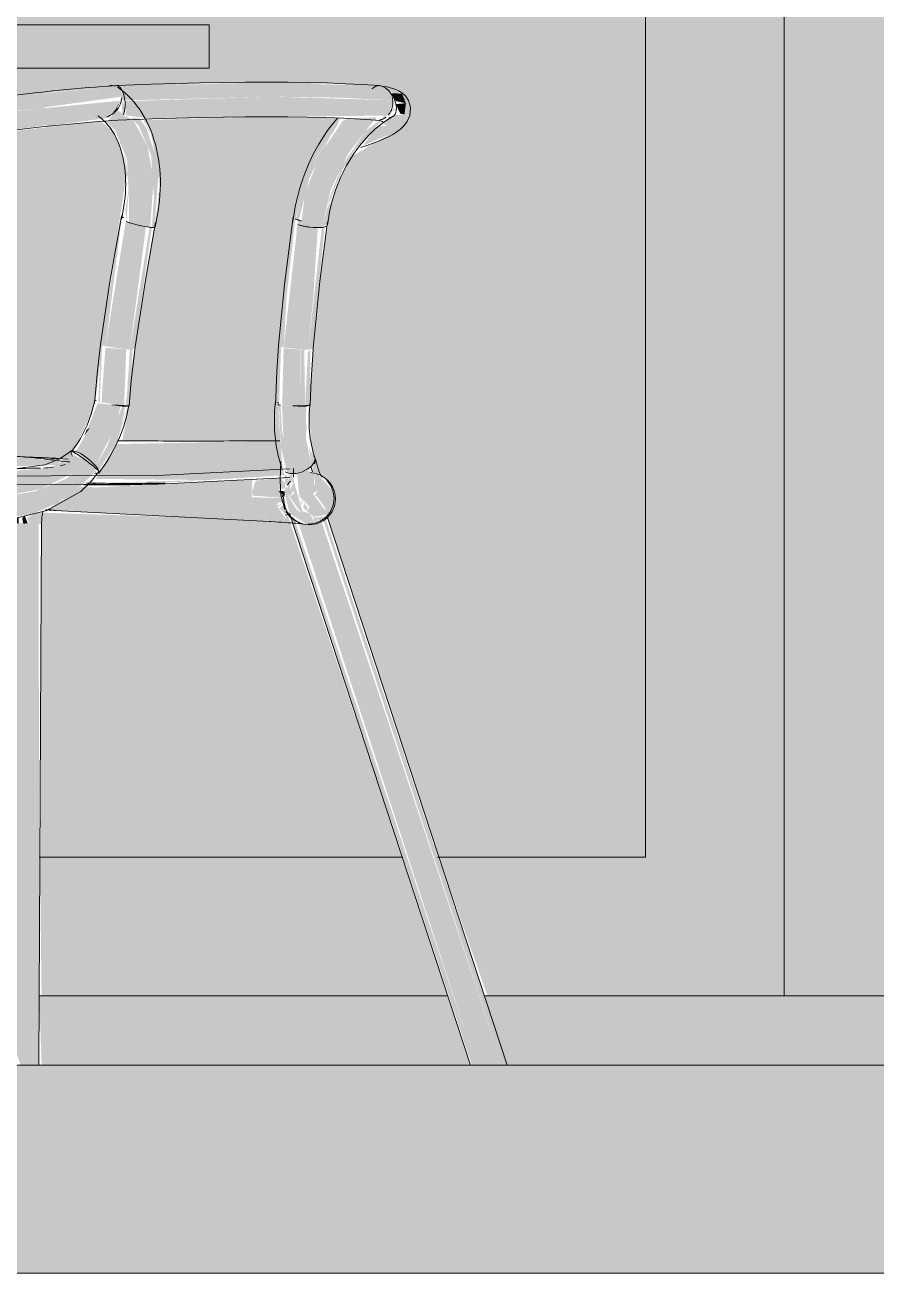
# Model space of a CAD drawing. Header units: inches. Extents: x -55396 to -733, y -290 to 853.
# Drawn here: x -13967.76 to -13943.22, y -6 to 30 of the extents above; entities that cross this region are included whole.
import ezdxf

# ---------------------------------------------------------------- set-up
doc = ezdxf.new("R2010")
doc.units = ezdxf.units.IN
doc.header["$MEASUREMENT"] = 0
for name, color, linetype, lineweight in [('A-DOOR', 31, 'Continuous', 9), ('A-GLAZ-CWMG', 51, 'Continuous', 9), ('C-BLDG-PADS', 91, 'Continuous', 9), ('I-FURN', 30, 'Continuous', 9)]:
    doc.layers.add(name, color=color, linetype=linetype, lineweight=lineweight)

# ---------------------------------------------------------------- blocks, each defined once
blk = doc.blocks.new('Falcon 7700 Series Pedestal Base - 36_ Square Top x 30_ - Wheelchair Height-V346-Section 6')
at = {"layer": 'I-FURN'}
blk.add_hatch(color=256, dxfattribs=at).paths.add_polyline_path([(-26069.841, 28.75), (-26069.841, 30), (-26084.15, 30), (-26084.15, 28.75), (-26070.15, 28.75)], flags=0)
for p, q in [((-26084.15, 30), (-26069.841, 30)), ((-26069.841, 28.75), (-26069.841, 30)), ((-26069.841, 28.75), (-26084.15, 28.75))]:
    blk.add_line(p, q, dxfattribs=at)
blk = doc.blocks.new('HermanMiller_Collection_Air-Chair_SideChair_Arms - Arms-V347-Section 6')
at = {"layer": 'I-FURN'}
h = blk.add_hatch(color=256, dxfattribs=at)
h.paths.add_polyline_path([(-26074.598, 27.624), (-26072.369, 27.931), (-26072.327, 27.821), (-26072.273, 27.825), (-26072.402, 28.184), (-26072.518, 28.224), (-26074.644, 28.025), (-26074.612, 27.75)], flags=0)
h.paths.add_polyline_path([(-26072.388, 27.817), (-26072.371, 27.858), (-26072.382, 27.838)], flags=0)
for points in [[(-26064.547, 27.825), (-26064.678, 28.117), (-26064.846, 28.228), (-26067.8, 28.334), (-26072.503, 28.249), (-26072.357, 28.117), (-26072.273, 27.825), (-26067.934, 27.931), (-26066.107, 27.904)], [(-26072.651, 27.447), (-26072.53, 27.537), (-26072.369, 27.884), (-26072.536, 27.571), (-26072.63, 27.466)], [(-26064.169, 27.741), (-26064.279, 28.018), (-26064.615, 28.032), (-26064.451, 27.804)], [(-26079.63, 26.362), (-26076.313, 26.863), (-26074.544, 27.107), (-26074.598, 27.624), (-26078.562, 27.1), (-26078.66, 26.994), (-26078.634, 27.088), (-26078.923, 26.969), (-26078.994, 26.83), (-26079.685, 26.379), (-26079.631, 26.362)], [(-26070.167, 17.999), (-26067.786, 18.008), (-26067.838, 18.794), (-26067.768, 20.766), (-26067.357, 24.408), (-26067.346, 24.434), (-26067.188, 25.162), (-26066.827, 26.073), (-26066.16, 27.079), (-26066.066, 27.314), (-26068.228, 27.359), (-26071.707, 27.257), (-26071.518, 26.882), (-26071.417, 26.323), (-26071.328, 25.819), (-26071.268, 25.296), (-26071.316, 24.869), (-26072.26, 19.018), (-26072.162, 19.01), (-26072.351, 18.003), (-26071.577, 18)], [(-26067.26, 24.369), (-26066.955, 25.586), (-26066.341, 26.786), (-26066.848, 26.032), (-26067.189, 25.159), (-26067.339, 24.398), (-26067.274, 24.373)], [(-26072.831, 20.731), (-26072.359, 24.467), (-26072.391, 24.38), (-26072.957, 20.767), (-26072.909, 20.75)], [(-26072.13, 20.637), (-26071.665, 24.181), (-26072.249, 24.327), (-26072.831, 20.731), (-26072.226, 20.643)], [(-26072.051, 20.635), (-26071.988, 20.716), (-26071.495, 24.158), (-26071.56, 24.162), (-26072.13, 20.637)], [(-26067.093, 20.635), (-26066.99, 20.637), (-26066.842, 22.129), (-26066.711, 24.156), (-26067.187, 24.243), (-26067.178, 24.346), (-26067.28, 24.375), (-26067.695, 20.696), (-26067.102, 20.635)], [(-26066.99, 20.637), (-26066.86, 20.656), (-26066.515, 24.175), (-26066.595, 24.155), (-26066.99, 20.638)], [(-26067.695, 20.696), (-26067.581, 22.717), (-26067.772, 20.716)], [(-26072.998, 19.095), (-26072.929, 20.757), (-26072.96, 20.737), (-26073.04, 19.145), (-26073.007, 19.118)], [(-26072.166, 19.015), (-26072.051, 20.635), (-26072.13, 20.635), (-26072.233, 19.017), (-26072.216, 19.016)], [(-26067.075, 19.02), (-26066.946, 19.033), (-26066.922, 20.643), (-26066.996, 20.554), (-26067.075, 19.025)], [(-26067.559, 17.073), (-26067.752, 18.385), (-26067.782, 19.034), (-26067.834, 19.034), (-26067.772, 17.823), (-26067.595, 17.087)], [(-26067.449, 17.058), (-26067.08, 17.144), (-26066.886, 17.287), (-26067.056, 18.094), (-26067.045, 19.009), (-26067.744, 19.026), (-26067.683, 17.662), (-26067.559, 17.073)], [(-26073.445, 18.162), (-26073.28, 18.376), (-26073.372, 18.324), (-26073.441, 18.172)], [(-26066.886, 17.287), (-26066.796, 17.456), (-26066.966, 17.822)], [(-26076.085, 15.697), (-26074.929, 15.898), (-26074.226, 16.21), (-26074.11, 16.306), (-26073.764, 16.482), (-26073.171, 17.072), (-26073.123, 17.219), (-26073.374, 17.42), (-26073.969, 16.904), (-26074.878, 16.545), (-26076.102, 16.344), (-26076.079, 15.816)], [(-26067.697, 16.351), (-26067.822, 16.62), (-26067.642, 16.62), (-26067.656, 16.797), (-26067.804, 16.935), (-26068.503, 16.858), (-26068.607, 16.541), (-26068.598, 16.424), (-26067.829, 16.367)], [(-26068.083, 15.675), (-26068.388, 15.806), (-26068.57, 16.098), (-26068.622, 16.426), (-26073.531, 16.682), (-26074.026, 16.336), (-26074.398, 16.112), (-26074.426, 16.049), (-26074.268, 15.997), (-26068.1, 15.676)], [(-26073.128, 16.733), (-26073.109, 16.792), (-26073.327, 16.734)], [(-26067.655, 16.434), (-26067.699, 16.56), (-26067.85, 16.544), (-26067.697, 16.434), (-26067.659, 16.434)], [(-26075.28, 0), (-26074.919, 0), (-26074.842, 15.624), (-26075.548, 15.622), (-26075.558, 0.791), (-26075.28, 0)], [(-26074.919, 0), (-26074.752, 0), (-26074.756, 15.629), (-26074.842, 15.624), (-26074.903, 3.187)], [(-26062.215, 0), (-26062.138, 0), (-26067.413, 15.818), (-26067.489, 15.801), (-26062.269, 0)], [(-26061.702, 0), (-26061.394, 0), (-26066.619, 15.721), (-26067.126, 15.609), (-26067.267, 15.7), (-26067.252, 15.585), (-26062.138, 0), (-26061.82, 0)]]:
    blk.add_hatch(color=256, dxfattribs=at).paths.add_polyline_path(points, flags=0)
h = blk.add_hatch(color=256, dxfattribs=at)
h.paths.add_polyline_path([(-26079.382, 26.966), (-26079.23, 27.078), (-26079.378, 26.98)], flags=0)
h.paths.add_polyline_path([(-26078.919, 27.041), (-26076.458, 27.401), (-26074.598, 27.624), (-26074.649, 28.061), (-26078.502, 27.543), (-26078.521, 27.418), (-26078.79, 27.39), (-26078.939, 27.338), (-26079.147, 27.178), (-26078.916, 27.078)], flags=0)
h = blk.add_hatch(color=256, dxfattribs=at)
h.paths.add_polyline_path([(-26074.541, 27.076), (-26072.732, 27.323), (-26072.677, 27.4), (-26072.497, 27.627), (-26072.428, 27.814), (-26074.595, 27.6), (-26074.544, 27.107)], flags=0)
h.paths.add_polyline_path([(-26072.335, 27.374), (-26072.329, 27.41), (-26072.34, 27.38)], flags=0)
h.paths.add_polyline_path([(-26072.319, 27.406), (-26072.272, 27.603), (-26072.345, 27.82), (-26072.353, 27.758), (-26072.363, 27.466), (-26072.326, 27.41)], flags=0)
h = blk.add_hatch(color=256, dxfattribs=at)
h.paths.add_polyline_path([(-26064.929, 27.258), (-26064.671, 27.411), (-26064.546, 27.74), (-26064.547, 27.825), (-26067.934, 27.931), (-26072.272, 27.803), (-26072.241, 27.392), (-26071.497, 27.29), (-26067.99, 27.356), (-26064.786, 27.384), (-26064.886, 27.287), (-26064.932, 27.259)], flags=0)
h.paths.add_polyline_path([(-26072.238, 27.264), (-26072.26, 27.348), (-26072.241, 27.266)], flags=0)
h = blk.add_hatch(color=256, dxfattribs=at)
h.paths.add_polyline_path([(-26064.212, 27.418), (-26064.169, 27.741), (-26064.462, 27.719), (-26064.335, 27.444)], flags=0)
h.paths.add_polyline_path([(-26064.58, 27.495), (-26064.527, 27.821), (-26064.547, 27.825), (-26064.592, 27.497)], flags=0)
h = blk.add_hatch(color=256, dxfattribs=at)
h.paths.add_polyline_path([(-26071.546, 24.162), (-26071.442, 25.556), (-26071.625, 26.502), (-26072.025, 27.246), (-26072.289, 27.401), (-26072.218, 27.311), (-26072.497, 27.56), (-26072.728, 27.277), (-26072.545, 26.953), (-26072.415, 26.613), (-26072.21, 26.124), (-26072.155, 24.939), (-26072.152, 24.3), (-26071.593, 24.169)], flags=0)
h.paths.add_polyline_path([(-26072.513, 26.845), (-26072.686, 27.106), (-26072.566, 26.901)], flags=0)
h.paths.add_polyline_path([(-26072.241, 27.266), (-26072.241, 27.266), (-26072.298, 27.299)], flags=0)
h = blk.add_hatch(color=256, dxfattribs=at)
h.paths.add_polyline_path([(-26066.691, 24.155), (-26066.586, 24.162), (-26066.34, 25.242), (-26065.83, 26.298), (-26065.219, 27.084), (-26065.011, 27.338), (-26065.83, 27.302), (-26065.992, 27.235), (-26066.641, 26.257), (-26067.08, 25.159), (-26067.178, 24.346), (-26067.178, 24.267), (-26067.188, 24.212), (-26066.736, 24.156)], flags=0)
h.paths.add_polyline_path([(-26064.531, 27.609), (-26064.462, 27.718), (-26064.528, 27.63)], flags=0)
h = blk.add_hatch(color=256, dxfattribs=at)
h.paths.add_polyline_path([(-26066.586, 24.162), (-26066.436, 24.272), (-26066.34, 24.9), (-26066.437, 24.726), (-26066.507, 24.461)], flags=0)
h.paths.add_polyline_path([(-26066.418, 24.798), (-26066, 25.821), (-26065.64, 26.414), (-26064.748, 27.373), (-26065.322, 26.951), (-26066, 25.968), (-26066.384, 24.993), (-26066.403, 24.881)], flags=0)
h.paths.add_polyline_path([(-26064.62, 27.452), (-26064.448, 27.6), (-26064.532, 27.6), (-26064.609, 27.462)], flags=0)
h = blk.add_hatch(color=256, dxfattribs=at)
h.paths.add_polyline_path([(-26071.316, 24.869), (-26071.259, 25.183), (-26071.311, 25.159)], flags=0)
h.paths.add_polyline_path([(-26071.469, 24.155), (-26071.419, 24.162), (-26071.335, 25.296), (-26071.291, 25.94), (-26071.652, 27.023), (-26071.847, 27.304), (-26072.099, 27.325), (-26071.87, 27.084), (-26071.518, 26.248), (-26071.434, 25.031), (-26071.495, 24.158)], flags=0)
h.paths.add_polyline_path([(-26071.442, 26.654), (-26071.724, 27.282), (-26071.719, 27.211), (-26071.459, 26.689)], flags=0)
h = blk.add_hatch(color=256, dxfattribs=at)
h.paths.add_polyline_path([(-26065.07, 27), (-26065.407, 26.509), (-26064.622, 26.863), (-26064.628, 27.084), (-26064.917, 27.084), (-26065.066, 27.003)], flags=0)
h.paths.add_polyline_path([(-26065.625, 26.433), (-26065.5, 26.547), (-26065.591, 26.475)], flags=0)
h = blk.add_hatch(color=256, dxfattribs=at)
h.paths.add_polyline_path([(-26072.191, 25.726), (-26072.253, 25.726), (-26072.21, 25.52)], flags=0)
h.paths.add_polyline_path([(-26072.234, 24.327), (-26072.144, 25.445), (-26072.182, 25.159), (-26072.259, 24.66), (-26072.234, 24.327)], flags=0)
h.paths.add_polyline_path([(-26072.191, 25.726), (-26072.283, 26.288), (-26072.286, 26.107), (-26072.21, 25.802)], flags=0)
h.paths.add_polyline_path([(-26072.309, 26.183), (-26072.513, 26.738), (-26072.394, 26.398), (-26072.328, 26.233)], flags=0)
h = blk.add_hatch(color=256, dxfattribs=at)
h.paths.add_polyline_path([(-26072.839, 19.09), (-26072.838, 19.091), (-26072.838, 19.395)], flags=0)
h.paths.add_polyline_path([(-26072.295, 19.02), (-26072.233, 20.644), (-26072.836, 20.69), (-26072.949, 19.118), (-26072.353, 19.023)], flags=0)
h = blk.add_hatch(color=256, dxfattribs=at)
h.paths.add_polyline_path([(-26067.214, 19.016), (-26067.075, 19.02), (-26067.102, 20.635), (-26067.214, 20.635)], flags=0)
h.paths.add_polyline_path([(-26067.299, 19.015), (-26067.214, 19.016), (-26067.226, 20.639), (-26067.696, 20.677), (-26067.736, 19.031), (-26067.343, 19.016)], flags=0)
h = blk.add_hatch(color=256, dxfattribs=at)
h.paths.add_polyline_path([(-26073.28, 18.376), (-26073.297, 18.214), (-26073.294, 18.324)], flags=0)
h.paths.add_polyline_path([(-26073.123, 17.287), (-26072.539, 18.406), (-26072.399, 19.014), (-26073.057, 19.091), (-26073.452, 18.09), (-26073.69, 17.697), (-26073.297, 17.456), (-26073.203, 17.371)], flags=0)
h = blk.add_hatch(color=256, dxfattribs=at)
h.paths.add_polyline_path([(-26072.487, 18.002), (-26072.351, 18.516), (-26072.26, 19.002), (-26072.351, 19.009), (-26072.792, 17.835), (-26073.123, 17.287), (-26073.029, 17.144), (-26072.573, 17.869)], flags=0)
h.paths.add_polyline_path([(-26072.487, 18.002), (-26072.162, 19.01), (-26072.195, 19.002), (-26072.462, 18.086)], flags=0)
h = blk.add_hatch(color=256, dxfattribs=at)
h.paths.add_polyline_path([(-26072.487, 18.002), (-26072.841, 17.371), (-26072.545, 17.909)], flags=0)
h.paths.add_polyline_path([(-26069.847, 16.876), (-26067.678, 17.01), (-26067.732, 17.264), (-26067.782, 17.977), (-26067.808, 18.004), (-26072.547, 17.909), (-26073.109, 16.907), (-26070.15, 16.876)], flags=0)
h.paths.add_polyline_path([(-26067.563, 16.959), (-26067.543, 17.011), (-26067.581, 17.006)], flags=0)
h = blk.add_hatch(color=256, dxfattribs=at)
h.paths.add_polyline_path([(-26073.085, 17.058), (-26073.109, 17.161), (-26073.16, 17.095), (-26073.109, 17.069)], flags=0)
h.paths.add_polyline_path([(-26073.029, 17.144), (-26073.374, 17.514), (-26073.67, 17.648), (-26073.814, 17.625), (-26073.715, 17.604), (-26073.67, 17.633), (-26073.109, 17.17)], flags=0)
h = blk.add_hatch(color=256, dxfattribs=at)
h.paths.add_polyline_path([(-26078.658, 17.162), (-26074.231, 17.312), (-26074.137, 17.426), (-26075.788, 17.548), (-26076.63, 17.518), (-26079.264, 17.379), (-26080.16, 17.303), (-26080.144, 17.246), (-26078.63, 17.168)], flags=0)
h.paths.add_polyline_path([(-26074.141, 17.281), (-26073.872, 17.394), (-26074.095, 17.325)], flags=0)
h = blk.add_hatch(color=256, dxfattribs=at)
h.paths.add_polyline_path([(-26073.988, 17.426), (-26073.976, 17.343), (-26074.01, 17.406)], flags=0)
h.paths.add_polyline_path([(-26075.525, 17.107), (-26075.525, 17.154), (-26076.087, 17.084)], flags=0)
h.paths.add_polyline_path([(-26076.102, 16.344), (-26074.703, 16.614), (-26073.775, 17.072), (-26073.374, 17.42), (-26073.738, 17.589), (-26074.474, 17.206), (-26074.856, 17.19), (-26076.087, 17.074), (-26076.102, 16.992), (-26076.132, 16.614), (-26076.112, 16.444)], flags=0)
h = blk.add_hatch(color=256, dxfattribs=at)
h.paths.add_polyline_path([(-26068.622, 16.426), (-26068.598, 16.897), (-26073.109, 16.66), (-26070.15, 16.505)], flags=0)
h.paths.add_polyline_path([(-26074.017, 17.413), (-26073.988, 17.484), (-26074.137, 17.426)], flags=0)
h = blk.add_hatch(color=256, dxfattribs=at)
h.paths.add_polyline_path([(-26067.525, 16.391), (-26067.607, 16.705), (-26067.674, 16.544)], flags=0)
h.paths.add_polyline_path([(-26067.133, 15.9), (-26067.465, 17.06), (-26067.54, 16.984), (-26067.527, 16.864), (-26067.425, 16.791), (-26067.497, 16.593), (-26067.371, 16.508), (-26067.525, 16.391), (-26067.187, 15.927)], flags=0)
h.paths.add_polyline_path([(-26067.607, 16.705), (-26067.527, 16.864), (-26067.671, 17.073), (-26067.656, 16.797)], flags=0)
h = blk.add_hatch(color=256, dxfattribs=at)
h.paths.add_polyline_path([(-26067.025, 15.975), (-26067.004, 16.162), (-26067.058, 16.108)], flags=0)
h.paths.add_polyline_path([(-26067.525, 16.391), (-26067.425, 16.545), (-26067.497, 16.593), (-26067.523, 16.77), (-26067.589, 16.64)], flags=0)
h.paths.add_polyline_path([(-26066.969, 15.585), (-26067.004, 15.62), (-26066.941, 15.69), (-26066.805, 15.649), (-26066.941, 15.902), (-26067.149, 15.975), (-26067.187, 15.927), (-26067.322, 16.024), (-26067.594, 16.462), (-26067.665, 16.535), (-26067.525, 15.908), (-26067.004, 15.59)], flags=0)
h.paths.add_polyline_path([(-26066.645, 15.711), (-26066.343, 15.908), (-26066.313, 15.945), (-26066.225, 16.512), (-26066.713, 17.042), (-26066.801, 17.03), (-26066.791, 16.721), (-26066.709, 16.577), (-26066.791, 16.435), (-26066.705, 16.361), (-26066.459, 16.012), (-26066.343, 15.97), (-26066.521, 15.821), (-26066.789, 15.787), (-26066.709, 15.744)], flags=0)
h.paths.add_polyline_path([(-26067.187, 16.148), (-26067.14, 16.291), (-26067.207, 16.238), (-26067.193, 16.174)], flags=0)
h.paths.add_polyline_path([(-26066.594, 16.533), (-26066.705, 16.579), (-26066.676, 16.879)], flags=0)
h = blk.add_hatch(color=256, dxfattribs=at)
h.paths.add_polyline_path([(-26066.994, 15.6), (-26066.838, 15.641), (-26067.063, 15.748)], flags=0)
h.paths.add_polyline_path([(-26066.705, 16.579), (-26066.594, 16.533), (-26066.676, 16.879)], flags=0)
h.paths.add_polyline_path([(-26067.09, 16.238), (-26067.133, 16.09), (-26067.025, 15.975)], flags=0)
h.paths.add_polyline_path([(-26066.838, 15.812), (-26066.414, 15.88), (-26066.387, 15.986), (-26066.521, 16.034), (-26066.852, 16.48), (-26066.705, 16.579), (-26066.824, 16.777), (-26066.801, 17.033), (-26067.034, 17.172), (-26067.309, 17.051), (-26067.242, 16.397), (-26066.941, 16.108), (-26067.025, 15.975)], flags=0)
h.paths.add_polyline_path([(-26066.799, 15.622), (-26066.711, 15.745), (-26066.838, 15.812), (-26066.805, 15.648)], flags=0)
h = blk.add_hatch(color=256, dxfattribs=at)
h.paths.add_polyline_path([(-26061.394, 0), (-26061.254, 0), (-26066.492, 15.771), (-26066.56, 15.744), (-26064.042, 8.07)], flags=0)
h.paths.add_polyline_path([(-26066.867, 17.11), (-26066.989, 17.199), (-26066.911, 17.159), (-26066.884, 17.129)], flags=0)
h = blk.add_hatch(color=256, dxfattribs=at)
h.paths.add_polyline_path([(-26069.847, 16.876), (-26073.109, 16.792), (-26073.109, 16.783), (-26070.87, 16.81), (-26070.15, 16.856)], flags=0)
h.paths.add_polyline_path([(-26073.35, 16.808), (-26073.109, 16.907), (-26073.267, 16.864)], flags=0)
h = blk.add_hatch(color=256, dxfattribs=at)
h.paths.add_polyline_path([(-26067.584, 15.688), (-26067.791, 15.99), (-26067.9, 16.156), (-26067.844, 16.227), (-26067.684, 16.227), (-26067.697, 16.351), (-26068.618, 16.377), (-26068.556, 16.051), (-26068.359, 15.776), (-26068.08, 15.698), (-26067.587, 15.688)], flags=0)
h.paths.add_polyline_path([(-26067.606, 15.974), (-26067.676, 16.156), (-26067.847, 16.062)], flags=0)
h = blk.add_hatch(color=256, dxfattribs=at)
h.paths.add_polyline_path([(-26067.606, 15.974), (-26067.697, 16.434), (-26067.697, 16.351), (-26067.615, 15.997)], flags=0)
h.paths.add_polyline_path([(-26067.945, 16.098), (-26067.698, 16.166), (-26067.9, 16.156), (-26067.924, 16.126)], flags=0)
h.paths.add_polyline_path([(-26067.659, 15.865), (-26067.587, 15.959), (-26067.799, 16.045), (-26067.677, 15.908), (-26067.661, 15.871)], flags=0)
h = blk.add_hatch(color=256, dxfattribs=at)
h.paths.add_polyline_path([(-26075.203, 15.619), (-26075.073, 15.621), (-26075.158, 15.836), (-26075.236, 15.777), (-26075.219, 15.697)], flags=0)
h.paths.add_polyline_path([(-26075.331, 15.621), (-26075.341, 15.805), (-26075.409, 15.769), (-26075.409, 15.623)], flags=0)
for p, q in [((-26065.034, 28.231), (-26065.155, 28.162)), ((-26064.035, 27.627), (-26064.033, 27.605)), ((-26073.823, 17.711), (-26073.823, 17.721)), ((-26073.906, 17.48), (-26074.208, 17.496)), ((-26066.805, 17.342), (-26066.777, 17.42)), ((-26067.416, 16.957), (-26067.416, 17.208)), ((-26066.867, 17.109), (-26066.916, 17.26)), ((-26067.73, 16.387), (-26067.705, 16.537)), ((-26074.292, 15.998), (-26068.103, 15.675)), ((-26067.656, 15.858), (-26067.496, 15.885)), ((-26067.525, 15.909), (-26062.305, 0)), ((-26074.752, 0), (-26074.674, 15.645)), ((-26061.253, 0), (-26066.435, 15.793)), ((-26062.304, 0), (-26062.3, 0))]:
    blk.add_line(p, q, dxfattribs=at)
at = {"layer": 'I-FURN', "flags": 128}
for points in [[(-26072.527, 28.251), (-26072.722, 28.238), (-26072.921, 28.224), (-26073.121, 28.209), (-26073.325, 28.193), (-26073.53, 28.176), (-26073.737, 28.158), (-26073.945, 28.139), (-26074.155, 28.118), (-26074.365, 28.097), (-26074.575, 28.075), (-26074.651, 28.066)], [(-26064.948, 28.25), (-26065.417, 28.28), (-26065.914, 28.306), (-26066.438, 28.326), (-26066.989, 28.34), (-26067.566, 28.35), (-26068.167, 28.353), (-26068.793, 28.352), (-26069.442, 28.345), (-26070.113, 28.332), (-26070.805, 28.314), (-26071.518, 28.291), (-26072.249, 28.263), (-26072.525, 28.251)], [(-26072.489, 28.206), (-26072.384, 28.13), (-26072.284, 28.048), (-26072.187, 27.961), (-26072.095, 27.868), (-26072.008, 27.77), (-26071.925, 27.667), (-26071.847, 27.559), (-26071.773, 27.447), (-26071.705, 27.331), (-26071.641, 27.211), (-26071.582, 27.088), (-26071.528, 26.961), (-26071.478, 26.83), (-26071.434, 26.697), (-26071.394, 26.561), (-26071.359, 26.422), (-26071.329, 26.281), (-26071.304, 26.138), (-26071.284, 25.993), (-26071.268, 25.845), (-26071.257, 25.697), (-26071.251, 25.547), (-26071.249, 25.395), (-26071.253, 25.243), (-26071.261, 25.09), (-26071.273, 24.936), (-26071.29, 24.782), (-26071.312, 24.628), (-26071.338, 24.474), (-26071.368, 24.32), (-26071.403, 24.167)], [(-26064.035, 27.627), (-26064.091, 27.817), (-26064.186, 27.954), (-26064.284, 28.041), (-26064.376, 28.098), (-26064.461, 28.137), (-26064.544, 28.167), (-26064.627, 28.191), (-26064.713, 28.211), (-26064.803, 28.228), (-26064.897, 28.243), (-26064.924, 28.247)], [(-26078.5, 27.558), (-26078.326, 27.585), (-26077.948, 27.642), (-26077.565, 27.698), (-26077.178, 27.753), (-26076.786, 27.806), (-26076.391, 27.858), (-26075.994, 27.909), (-26075.594, 27.958), (-26075.192, 28.005), (-26074.79, 28.051), (-26074.651, 28.066)], [(-26073.053, 27.38), (-26072.994, 27.337), (-26072.936, 27.29), (-26072.879, 27.239), (-26072.824, 27.183), (-26072.771, 27.123), (-26072.719, 27.059), (-26072.67, 26.991), (-26072.622, 26.918), (-26072.577, 26.842), (-26072.534, 26.761), (-26072.493, 26.676), (-26072.455, 26.587), (-26072.42, 26.495), (-26072.388, 26.399), (-26072.359, 26.299), (-26072.333, 26.196), (-26072.311, 26.091), (-26072.292, 25.982), (-26072.276, 25.87), (-26072.264, 25.756), (-26072.255, 25.64), (-26072.251, 25.521), (-26072.249, 25.401), (-26072.252, 25.279), (-26072.258, 25.156), (-26072.268, 25.032), (-26072.282, 24.907), (-26072.3, 24.781), (-26072.321, 24.655), (-26072.346, 24.529), (-26072.375, 24.402)], [(-26064.033, 27.605), (-26064.056, 27.389), (-26064.131, 27.218), (-26064.226, 27.092), (-26064.328, 26.996), (-26064.435, 26.915), (-26064.55, 26.843), (-26064.675, 26.776), (-26064.81, 26.712), (-26064.957, 26.648), (-26065.116, 26.586), (-26065.288, 26.523), (-26065.473, 26.461)], [(-26079.599, 26.363), (-26079.254, 26.423), (-26078.901, 26.482), (-26078.541, 26.54), (-26078.174, 26.597), (-26077.801, 26.653), (-26077.423, 26.708), (-26077.04, 26.762), (-26076.653, 26.815), (-26076.263, 26.867), (-26075.87, 26.917), (-26075.474, 26.965), (-26075.077, 27.012), (-26074.679, 27.057), (-26074.541, 27.072)], [(-26072.472, 27.252), (-26072.663, 27.24), (-26072.856, 27.226), (-26073.052, 27.212), (-26073.251, 27.196), (-26073.452, 27.179), (-26073.654, 27.162), (-26073.858, 27.143), (-26074.063, 27.123), (-26074.269, 27.102), (-26074.475, 27.08), (-26074.541, 27.072)], [(-26065.028, 27.253), (-26065.482, 27.283), (-26065.966, 27.307), (-26066.478, 27.327), (-26067.018, 27.341), (-26067.585, 27.35), (-26068.178, 27.353), (-26068.796, 27.352), (-26069.437, 27.344), (-26070.101, 27.332), (-26070.787, 27.314), (-26071.492, 27.291), (-26072.218, 27.263), (-26072.474, 27.252)], [(-26066.144, 27.313), (-26066.241, 27.196), (-26066.335, 27.076), (-26066.426, 26.953), (-26066.514, 26.826), (-26066.598, 26.696), (-26066.679, 26.563), (-26066.757, 26.427), (-26066.83, 26.289), (-26066.901, 26.148), (-26066.967, 26.005), (-26067.029, 25.86), (-26067.088, 25.713), (-26067.143, 25.564), (-26067.193, 25.414), (-26067.239, 25.263), (-26067.281, 25.111), (-26067.319, 24.958), (-26067.352, 24.804), (-26067.381, 24.65), (-26067.406, 24.496), (-26067.426, 24.342)], [(-26064.553, 27.355), (-26064.639, 27.306), (-26064.724, 27.252), (-26064.81, 27.193), (-26064.895, 27.13), (-26064.979, 27.062), (-26065.063, 26.99), (-26065.146, 26.913), (-26065.228, 26.833), (-26065.308, 26.748), (-26065.387, 26.66), (-26065.464, 26.567), (-26065.539, 26.472), (-26065.612, 26.372), (-26065.683, 26.27), (-26065.751, 26.164), (-26065.818, 26.056), (-26065.881, 25.944), (-26065.942, 25.831), (-26065.999, 25.715), (-26066.054, 25.597), (-26066.106, 25.477), (-26066.154, 25.355), (-26066.199, 25.233), (-26066.241, 25.109), (-26066.279, 24.984), (-26066.314, 24.858), (-26066.345, 24.732), (-26066.372, 24.605), (-26066.396, 24.479), (-26066.416, 24.353), (-26066.432, 24.228)], [(-26064.836, 27.21), (-26064.845, 27.213), (-26064.871, 27.221), (-26064.91, 27.231), (-26064.962, 27.241), (-26065.025, 27.251), (-26065.053, 27.256)], [(-26072.372, 24.486), (-26072.714, 22.535), (-26072.973, 20.78)], [(-26071.982, 20.647), (-26071.693, 22.582), (-26071.39, 24.299)], [(-26067.421, 24.462), (-26067.667, 22.511), (-26067.84, 20.756)], [(-26066.843, 20.671), (-26066.65, 22.606), (-26066.431, 24.323)], [(-26072.973, 20.78), (-26073.063, 20.034), (-26073.131, 19.284), (-26073.146, 19.086)], [(-26072.148, 19.017), (-26072.088, 19.739), (-26072.007, 20.458), (-26071.982, 20.647)], [(-26067.84, 20.756), (-26067.892, 20.009), (-26067.924, 19.26), (-26067.929, 19.062)], [(-26066.929, 19.041), (-26066.904, 19.763), (-26066.858, 20.482), (-26066.843, 20.671)], [(-26073.141, 19.197), (-26073.163, 19.09), (-26073.188, 18.983), (-26073.216, 18.877), (-26073.248, 18.771), (-26073.283, 18.667), (-26073.321, 18.563), (-26073.363, 18.461), (-26073.407, 18.361), (-26073.455, 18.262), (-26073.505, 18.166), (-26073.558, 18.071), (-26073.614, 17.979), (-26073.672, 17.889), (-26073.733, 17.802), (-26073.796, 17.718), (-26073.814, 17.694)], [(-26067.746, 17.218), (-26067.784, 17.332), (-26067.818, 17.448), (-26067.849, 17.567), (-26067.876, 17.688), (-26067.899, 17.812), (-26067.919, 17.937), (-26067.935, 18.064), (-26067.947, 18.192), (-26067.956, 18.322), (-26067.961, 18.453), (-26067.963, 18.585), (-26067.961, 18.719), (-26067.956, 18.853), (-26067.947, 18.987), (-26067.935, 19.122), (-26067.931, 19.161)], [(-26073.029, 17.075), (-26072.945, 17.185), (-26072.865, 17.298), (-26072.788, 17.414), (-26072.714, 17.533), (-26072.645, 17.655), (-26072.579, 17.779), (-26072.516, 17.905), (-26072.458, 18.033), (-26072.404, 18.164), (-26072.353, 18.296), (-26072.307, 18.429), (-26072.265, 18.565), (-26072.228, 18.701), (-26072.194, 18.838), (-26072.165, 18.976), (-26072.158, 19.015)], [(-26066.803, 17.551), (-26066.83, 17.631), (-26066.854, 17.714), (-26066.876, 17.8), (-26066.896, 17.889), (-26066.913, 17.981), (-26066.928, 18.076), (-26066.941, 18.174), (-26066.95, 18.274), (-26066.957, 18.376), (-26066.961, 18.48), (-26066.963, 18.585), (-26066.961, 18.692), (-26066.957, 18.801), (-26066.95, 18.91), (-26066.94, 19.02), (-26066.937, 19.052)], [(-26076.246, 17.091), (-26074.577, 17.316), (-26074.159, 17.486), (-26073.935, 17.627), (-26073.826, 17.72)], [(-26073.823, 17.721), (-26073.796, 17.711), (-26073.744, 17.681), (-26073.67, 17.633), (-26073.58, 17.57), (-26073.479, 17.498), (-26073.374, 17.42)], [(-26074.195, 17.495), (-26074.22, 17.497), (-26074.247, 17.498), (-26074.274, 17.5), (-26074.303, 17.502), (-26074.333, 17.504), (-26074.364, 17.505), (-26074.397, 17.507), (-26074.431, 17.509), (-26074.466, 17.511), (-26074.503, 17.512), (-26074.54, 17.514), (-26074.579, 17.516), (-26074.619, 17.518), (-26074.66, 17.519), (-26074.702, 17.521), (-26074.744, 17.523), (-26074.788, 17.524), (-26074.832, 17.526), (-26074.877, 17.527), (-26074.923, 17.529), (-26074.969, 17.53), (-26075.016, 17.532), (-26075.064, 17.533), (-26075.111, 17.535), (-26075.159, 17.536)], [(-26073.374, 17.42), (-26073.273, 17.342), (-26073.183, 17.27), (-26073.109, 17.207), (-26073.056, 17.159)], [(-26067.663, 16.024), (-26067.772, 16.433), (-26067.792, 16.858), (-26067.785, 17.166), (-26067.773, 17.406)], [(-26066.777, 17.42), (-26066.784, 17.498), (-26066.823, 17.57)], [(-26066.592, 16.955), (-26066.603, 16.971), (-26066.642, 17.046), (-26066.68, 17.139), (-26066.74, 17.328), (-26066.78, 17.486)], [(-26081.214, 17.181), (-26077.472, 16.983), (-26071.338, 17.005), (-26067.522, 17.193)], [(-26080.741, 16.906), (-26077.462, 16.732), (-26071.314, 16.755), (-26067.521, 16.943)], [(-26076.114, 15.597), (-26074.525, 15.991), (-26073.543, 16.544), (-26073.241, 16.833), (-26073.026, 17.12)], [(-26066.748, 17.056), (-26066.82, 17.074), (-26066.877, 17.084), (-26066.931, 17.092)], [(-26066.454, 16.872), (-26066.337, 16.717), (-26066.264, 16.537), (-26066.24, 16.344)], [(-26066.24, 16.344), (-26066.267, 16.151), (-26066.343, 15.97), (-26066.463, 15.816), (-26066.619, 15.697), (-26066.799, 15.622), (-26066.993, 15.597)], [(-26074.63, 15.986), (-26074.638, 15.952), (-26074.646, 15.918), (-26074.653, 15.882), (-26074.659, 15.846), (-26074.664, 15.809), (-26074.668, 15.772), (-26074.671, 15.734), (-26074.673, 15.696), (-26074.674, 15.658), (-26074.674, 15.645)], [(-26074.305, 15.999), (-26074.322, 16), (-26074.342, 16.001), (-26074.363, 16.003), (-26074.387, 16.004), (-26074.412, 16.006), (-26074.439, 16.007), (-26074.468, 16.009), (-26074.498, 16.01), (-26074.53, 16.012), (-26074.563, 16.014)], [(-26067.185, 15.622), (-26067.365, 15.697), (-26067.518, 15.816), (-26067.635, 15.97)], [(-26067.118, 15.604), (-26067.126, 15.605), (-26067.15, 15.608), (-26067.184, 15.612), (-26067.228, 15.617), (-26067.28, 15.622), (-26067.34, 15.627), (-26067.407, 15.632), (-26067.482, 15.638), (-26067.564, 15.644), (-26067.652, 15.649), (-26067.746, 15.655), (-26067.846, 15.661), (-26067.953, 15.667), (-26068.065, 15.673), (-26068.103, 15.675)]]:
    blk.add_lwpolyline(points, dxfattribs=at)
at = {"layer": 'I-FURN'}
for centre, major_axis, ratio, start_param, end_param in [((-26072.771, 27.793), (0.282, 0.413), 0.716528, 0.185746, 0.709345), ((-26064.794, 27.793), (-0.241, 0.438), 0.575844, 5.706994, 6.230592), ((-26072.771, 27.793), (0.282, 0.413), 0.716528, 4.898135, 5.421734), ((-26064.794, 27.793), (-0.241, 0.438), 0.575844, 4.136197, 4.659796), ((-26072.771, 27.793), (0.282, 0.413), 0.716528, 3.850938, 4.898135), ((-26064.794, 27.793), (-0.241, 0.438), 0.575844, 2.8272, 4.136197), ((-26071.881, 24.392), (-0.491, 0.093), 0.137076, 0.008955, 0.532553), ((-26071.881, 24.392), (-0.491, 0.093), 0.137076, 6.030341, 6.283185), ((-26071.889, 24.285), (-0.486, 0.118), 0.11091, 0.809563, 2.380359), ((-26071.889, 24.285), (-0.486, 0.118), 0.11091, 2.380359, 2.903958), ((-26071.889, 24.285), (-0.486, 0.118), 0.11091, 3.141593, 3.165757), ((-26066.926, 24.392), (-0.495, 0.07), 0.185134, 0.540717, 0.802516), ((-26066.929, 24.285), (-0.497, 0.057), 0.234229, 0.788125, 1.043613), ((-26066.926, 24.392), (-0.495, 0.07), 0.185134, 0.816106, 1.064316), ((-26066.929, 24.285), (-0.497, 0.057), 0.234229, 1.049924, 1.307964), ((-26066.929, 24.285), (-0.497, 0.057), 0.234229, 1.311723, 1.570172), ((-26066.929, 24.285), (-0.497, 0.057), 0.234229, 1.573523, 2.358921), ((-26066.929, 24.285), (-0.497, 0.057), 0.234229, 2.358921, 2.88252), ((-26066.929, 24.285), (-0.497, 0.057), 0.234229, 3.141593, 3.144319), ((-26072.649, 19.106), (-0.492, 0.091), 0.107353, 6.170071, 6.69367), ((-26067.434, 19.106), (-0.497, 0.055), 0.180952, 0.394781, 0.656581), ((-26072.647, 19.052), (-0.499, 0.035), 0.020295, 1.570393, 2.355791), ((-26072.649, 19.106), (-0.492, 0.091), 0.107353, 1.981281, 2.24308), ((-26072.649, 19.106), (-0.492, 0.091), 0.107353, 2.24308, 3.290278), ((-26072.647, 19.052), (-0.499, 0.035), 0.020295, 2.355791, 3.141189), ((-26072.647, 19.052), (-0.499, 0.035), 0.020295, 3.141593, 3.402989), ((-26067.429, 19.052), (-0.5, 0.01), 0.069551, 0.525417, 0.787217), ((-26067.429, 19.052), (-0.5, 0.01), 0.069551, 1.572615, 2.358013), ((-26067.434, 19.106), (-0.497, 0.055), 0.180952, 1.703778, 2.489176), ((-26067.429, 19.052), (-0.5, 0.01), 0.069551, 2.358013, 3.141593), ((-26067.434, 19.106), (-0.497, 0.055), 0.180952, 2.489176, 2.750976), ((-26067.429, 19.052), (-0.5, 0.01), 0.069551, 3.143411, 3.405211), ((-26067.434, 19.106), (-0.497, 0.055), 0.180952, 3.012775, 3.274575), ((-26073.422, 17.385), (-0.393, 0.31), 0.26753, 5.651962, 6.960959), ((-26073.422, 17.385), (-0.393, 0.31), 0.26753, 4.081166, 5.651962), ((-26069.448, 101.858), (0, 84.692), 0.707107, 3.05175, 3.065619), ((-26073.422, 17.385), (-0.393, 0.31), 0.26753, 2.51037, 4.081166), ((-26067.275, 17.385), (0.471, 0.167), 0.596783, 4.962112, 5.443965), ((-26067.275, 17.385), (0.471, 0.167), 0.596783, 5.443965, 5.967563), ((-26067.275, 17.385), (0.471, 0.167), 0.596783, 6.229363, 6.283185), ((-26067.275, 17.385), (0.471, 0.167), 0.596783, 3.611369, 3.873168), ((-26067.275, 17.385), (0.471, 0.167), 0.596783, 3.873168, 4.920366), ((-26066.95, 16.334), (0.202, 0.722), 0.995009, 4.962286, 6.283185), ((-26066.95, 16.334), (0.202, 0.722), 0.995009, 1.097267, 1.297094), ((-26066.95, 16.334), (0.202, 0.722), 0.995009, 1.820693, 3.391489), ((-26066.95, 16.334), (0.202, 0.722), 0.995009, 1.568307, 1.820693), ((-26066.95, 16.334), (0.202, 0.722), 0.995009, 3.391489, 4.962286)]:
    blk.add_ellipse(centre, major_axis=major_axis, ratio=ratio, start_param=start_param, end_param=end_param, dxfattribs=at)
for points, knots in [([(-26072.555, 28.245), (-26072.529, 28.254), (-26072.476, 28.251), (-26072.391, 28.185), (-26072.314, 28.042), (-26072.282, 27.899), (-26072.273, 27.825)], [-1, -1, -1, -1, -0.785714, -0.571429, -0.285714, 0, 0, 0, 0]), ([(-26064.846, 28.228), (-26064.815, 28.217), (-26064.724, 28.172), (-26064.602, 28.042), (-26064.555, 27.899), (-26064.547, 27.825)], [-0.7142857, -0.7142857, -0.7142857, -0.7142857, -0.5714286, -0.2857143, 0, 0, 0, 0]), ([(-26072.273, 27.825), (-26072.267, 27.77), (-26072.264, 27.656), (-26072.282, 27.514), (-26072.305, 27.438), (-26072.316, 27.411)], [-1, -1, -1, -1, -0.7857143, -0.5714286, -0.4285714, -0.4285714, -0.4285714, -0.4285714]), ([(-26064.547, 27.825), (-26064.541, 27.77), (-26064.546, 27.656), (-26064.596, 27.514), (-26064.647, 27.438), (-26064.671, 27.411)], [-1, -1, -1, -1, -0.7857143, -0.5714286, -0.4285714, -0.4285714, -0.4285714, -0.4285714]), ([(-26064.748, 27.338), (-26064.776, 27.317), (-26064.835, 27.282), (-26064.9, 27.263), (-26064.932, 27.257)], [-0.2857143, -0.2857143, -0.2857143, -0.2857143, -0.1428571, -0.0010681, -0.0010681, -0.0010681, -0.0010681]), ([(-26072.484, 18.003), (-26071.702, 18), (-26070.122, 17.997), (-26068.587, 18.001), (-26067.808, 18.004)], [-0.9089628, -0.9089628, -0.9089628, -0.9089628, -0.5, -0.0731199, -0.0731199, -0.0731199, -0.0731199]), ([(-26074.821, 17.508), (-26074.952, 17.525), (-26075.279, 17.553), (-26075.787, 17.571), (-26076.19, 17.566), (-26076.376, 17.555), (-26076.452, 17.548)], [-1, -1, -1, -1, -0.7, -0.4, -0.2, 0, 0, 0, 0]), ([(-26076.427, 17.195), (-26076.143, 17.198), (-26075.57, 17.205), (-26074.993, 17.212), (-26074.707, 17.215)], [-1, -1, -1, -1, -0.5, -0.0039032, -0.0039032, -0.0039032, -0.0039032]), ([(-26072.175, 16.739), (-26072.493, 16.735), (-26072.921, 16.732), (-26073.349, 16.733), (-26073.459, 16.733)], [-1, -1, -1, -1, -0.5, -0.3259652, -0.3259652, -0.3259652, -0.3259652]), ([(-26074.475, 16.04), (-26074.461, 16.034), (-26074.394, 16.009), (-26074.324, 15.998), (-26074.268, 15.997)], [0.7884719, 0.7884719, 0.7884719, 0.7884719, 0.8333333, 1, 1, 1, 1])]:
    blk.add_open_spline(points, degree=3, knots=knots, dxfattribs=at)
for points in [[(-26065.043, 28.245), (-26065.003, 28.252), (-26064.963, 28.252), (-26064.924, 28.247)], [(-26074.231, 17.496), (-26074.281, 17.497), (-26074.33, 17.49), (-26074.378, 17.477)], [(-26074.132, 17.286), (-26074.085, 17.297), (-26074.039, 17.311), (-26073.994, 17.326)], [(-26073.863, 17.396), (-26073.907, 17.401), (-26073.951, 17.405), (-26073.995, 17.41)], [(-26074.619, 17.218), (-26074.527, 17.222), (-26074.436, 17.228), (-26074.346, 17.241)], [(-26073.384, 16.784), (-26073.314, 16.785), (-26073.25, 16.784), (-26073.196, 16.784)], [(-26073.196, 16.784), (-26072.879, 16.779), (-26072.244, 16.774), (-26071.609, 16.779), (-26071.292, 16.783)], [(-26071.292, 16.783), (-26071.24, 16.784), (-26071.155, 16.784), (-26071.098, 16.782), (-26071.117, 16.777), (-26071.211, 16.771), (-26071.368, 16.763), (-26071.569, 16.755), (-26071.789, 16.748), (-26072.003, 16.742), (-26072.124, 16.74), (-26072.175, 16.739)]]:
    blk.add_open_spline(points, degree=3, dxfattribs=at)
blk = doc.blocks.new('Door_Single_Storefront - one-1142347-Section 6')
at = {"layer": 'A-DOOR'}
h = blk.add_hatch(color=256, dxfattribs=at)
h.paths.add_polyline_path([(-26070.15, 2), (-26062.96, 2), (-26064.273, 6), (-26074.723, 6), (-26074.675, 2)], flags=0)
h.paths.add_polyline_path([(-26087.272, 15.665), (-26087.149, 15.701), (-26087.071, 15.919), (-26087.204, 15.895), (-26087.27, 15.67)], flags=0)
h.paths.add_polyline_path([(-26088.348, 2), (-26088.231, 2.028), (-26087.357, 15.67), (-26087.275, 15.701), (-26087.357, 15.934), (-26088.453, 15.957), (-26088.453, 2)], flags=0)
h.paths.add_polyline_path([(-26086.944, 15.873), (-26086.825, 15.84), (-26086.93, 15.776)], flags=0)
h.paths.add_polyline_path([(-26078.79, 2), (-26077.268, 2), (-26078.581, 6), (-26084.453, 6), (-26084.453, 15.782), (-26086.944, 15.873), (-26087.038, 15.651), (-26086.441, 15.619), (-26087.233, 2), (-26082.988, 2)], flags=0)
h.paths.add_polyline_path([(-26075.888, 2), (-26075.741, 2), (-26075.792, 6), (-26077.009, 6), (-26075.895, 2)], flags=0)
h.paths.add_polyline_path([(-26053.265, 2), (-26053.265, 96), (-26088.453, 96), (-26088.453, 30), (-26084.453, 30), (-26084.453, 92), (-26057.265, 92), (-26057.265, 6), (-26063.223, 6), (-26061.82, 2), (-26061.254, 2)], flags=0)
h.paths.add_polyline_path([(-26086.703, 26.537), (-26086.821, 26.693), (-26086.736, 26.594)], flags=0)
h.paths.add_polyline_path([(-26088.215, 17.479), (-26088.121, 17.633), (-26088.045, 17.676), (-26088.066, 17.711), (-26087.523, 18.846), (-26087.412, 19.33), (-26086.971, 22.819), (-26086.518, 25.802), (-26086.874, 26.901), (-26087.302, 27.228), (-26088.453, 27.076), (-26088.453, 17.492), (-26088.229, 17.48)], flags=0)
h.paths.add_polyline_path([(-26086.499, 25.726), (-26086.561, 25.726), (-26086.518, 25.8)], flags=0)
h.paths.add_polyline_path([(-26086.585, 26.686), (-26087.018, 27.255), (-26087.088, 27.181), (-26086.617, 26.72)], flags=0)
h.paths.add_polyline_path([(-26088.453, 28.107), (-26086.246, 28.265), (-26084.453, 28.33), (-26084.464, 28.75), (-26088.09, 28.75), (-26088.09, 28.5), (-26088.453, 28.45), (-26088.453, 28.134)], flags=0)
h = blk.add_hatch(color=256, dxfattribs=at)
h.paths.add_polyline_path([(-26083.318, 6), (-26078.581, 6), (-26081.896, 15.828), (-26081.93, 15.775), (-26081.914, 15.688), (-26084.453, 15.675), (-26084.453, 6)], flags=0)
h.paths.add_polyline_path([(-26074.675, 6), (-26064.273, 6), (-26067.587, 15.877), (-26067.632, 15.801), (-26067.661, 15.689), (-26070.15, 15.782), (-26074.818, 15.938), (-26075.101, 15.777), (-26075.027, 15.619), (-26074.675, 15.619), (-26074.7, 6)], flags=0)
h.paths.add_polyline_path([(-26075.548, 15.63), (-26075.429, 15.697), (-26075.47, 15.783), (-26075.533, 15.697)], flags=0)
h.paths.add_polyline_path([(-26075.751, 6), (-26075.721, 6), (-26075.621, 15.637), (-26075.555, 15.697), (-26075.625, 15.71), (-26076.116, 15.697), (-26076.151, 15.606), (-26079.706, 15.675), (-26077.009, 6), (-26075.772, 6)], flags=0)
h.paths.add_polyline_path([(-26061.254, 6), (-26057.265, 6), (-26057.265, 92), (-26084.453, 92), (-26084.453, 30), (-26069.841, 30), (-26069.841, 28.75), (-26084.453, 28.75), (-26084.453, 28.309), (-26080.536, 28.304), (-26079.064, 28.184), (-26078.747, 28.025), (-26078.547, 27.933), (-26078.491, 27.63), (-26078.478, 27.555), (-26075.523, 27.958), (-26072.538, 28.223), (-26069.841, 28.316), (-26066.227, 28.304), (-26064.756, 28.184), (-26064.529, 28.029), (-26064.238, 27.933), (-26064.177, 27.671), (-26064.212, 27.418), (-26064.529, 27.395), (-26064.631, 27.338), (-26064.839, 27.178), (-26064.613, 27), (-26064.685, 26.83), (-26065.83, 26.151), (-26066.208, 25.242), (-26066.34, 24.702), (-26066.574, 23.266), (-26066.904, 19.83), (-26067.02, 19.016), (-26066.978, 19.009), (-26066.883, 17.822), (-26066.825, 17.371), (-26066.881, 17.152), (-26066.801, 17.055), (-26066.561, 16.975), (-26066.225, 16.512), (-26066.417, 15.816), (-26066.435, 15.793), (-26063.223, 6), (-26061.277, 6)], flags=0)
h.paths.add_polyline_path([(-26075.203, 15.619), (-26075.304, 15.697), (-26075.25, 15.619)], flags=0)
h.paths.add_polyline_path([(-26072.394, 26.537), (-26072.513, 26.693), (-26072.428, 26.594)], flags=0)
h.paths.add_polyline_path([(-26074.374, 17.453), (-26073.976, 17.483), (-26073.801, 17.548), (-26073.813, 17.633), (-26073.737, 17.676), (-26073.758, 17.711), (-26073.215, 18.846), (-26073.104, 19.33), (-26072.662, 22.819), (-26072.21, 25.802), (-26072.566, 26.901), (-26072.994, 27.228), (-26077.227, 26.735), (-26080.085, 26.248), (-26080.199, 26.032), (-26080.516, 25.242), (-26080.648, 24.702), (-26080.882, 23.266), (-26081.106, 20.699), (-26080.228, 17.549), (-26074.553, 17.475), (-26074.392, 17.455)], flags=0)
h.paths.add_polyline_path([(-26067.056, 18.094), (-26067.023, 18.506), (-26067.052, 18.405)], flags=0)
h.paths.add_polyline_path([(-26080.726, 24.798), (-26080.606, 25.048), (-26080.7, 24.873)], flags=0)
h.paths.add_polyline_path([(-26066.418, 24.798), (-26066.297, 25.048), (-26066.392, 24.873)], flags=0)
h.paths.add_polyline_path([(-26072.191, 25.726), (-26072.253, 25.726), (-26072.21, 25.8)], flags=0)
h.paths.add_polyline_path([(-26072.277, 26.686), (-26072.709, 27.255), (-26072.78, 27.181), (-26072.309, 26.72)], flags=0)
for p, q in [((-26053.265, 2), (-26053.265, 96)), ((-26057.265, 92), (-26057.265, 6)), ((-26064.263, 6), (-26074.747, 6)), ((-26057.265, 6), (-26063.256, 6))]:
    blk.add_line(p, q, dxfattribs=at)
blk = doc.blocks.new('Door_Single_Storefront - one-1142346-Section 6')
at = {"layer": 'A-DOOR'}
h = blk.add_hatch(color=256, dxfattribs=at)
h.paths.add_polyline_path([(-26018.311, 2), (-26018.078, 2), (-26018.078, 96), (-26053.265, 96), (-26053.265, 2), (-26052.87, 2)], flags=0)
h.paths.add_polyline_path([(-26022.078, 6), (-26049.265, 6), (-26049.265, 92), (-26022.078, 92), (-26022.078, 37.365)], flags=0)
blk.add_line((-26053.265, 96), (-26053.265, 2), dxfattribs=at)
blk = doc.blocks.new('Rectangular Mullion - Exterior 2_ x 4_5_-1135312-Section 6')
at = {"layer": 'A-GLAZ-CWMG'}
h = blk.add_hatch(color=256, dxfattribs=at)
h.paths.add_polyline_path([(-26062.304, 0), (-26062.96, 2), (-26074.743, 2), (-26074.675, 0), (-26068.08, 0)], flags=0)
h.paths.add_polyline_path([(-26088.986, 0), (-26088.348, 0.01), (-26088.348, 0.25), (-26089.06, 0.25), (-26089.008, 0)], flags=0)
h.paths.add_polyline_path([(-26086.441, 0), (-26081.449, 0), (-26081.449, 0.25), (-26087.335, 0.25), (-26087.349, 0), (-26086.451, 0)], flags=0)
h.paths.add_polyline_path([(-26061.254, 0), (-26053.265, 0), (-26053.265, 2), (-26061.91, 2), (-26061.277, 0.068)], flags=0)
h.paths.add_polyline_path([(-26081.19, 0), (-26076.612, 0), (-26077.268, 2), (-26087.233, 2), (-26087.305, 0.75), (-26079.741, 0.75), (-26079.741, 0.25), (-26081.19, 0.25)], flags=0)
h.paths.add_polyline_path([(-26088.984, 0.75), (-26088.305, 0.75), (-26088.267, 2), (-26089.051, 2), (-26089.008, 0.75)], flags=0)
h.paths.add_polyline_path([(-26075.744, 1.458), (-26075.792, 2), (-26075.888, 1.976), (-26075.751, 1.485)], flags=0)
for p, q in [((-26062.954, 2), (-26074.743, 2)), ((-26053.265, 2), (-26061.912, 2))]:
    blk.add_line(p, q, dxfattribs=at)
blk = doc.blocks.new('Rectangular Mullion - Exterior 2_ x 4_5_-1135350-Section 6')
at = {"layer": 'A-GLAZ-CWMG'}
blk.add_hatch(color=256, dxfattribs=at).paths.add_polyline_path([(-26053.265, 0), (-26017.078, 0), (-26017.078, 2), (-26053.265, 2)], flags=0)
blk.add_line((-26017.078, 2), (-26053.265, 2), dxfattribs=at)

msp = doc.modelspace()

# ---------------------------------------------------------------- hatches: boundary and pattern name
at = {"layer": 'C-BLDG-PADS'}
h = msp.add_hatch(dxfattribs=at)
h.set_pattern_fill('FP_28', color=256, style=0, pattern_type=2)
h.set_pattern_definition([(50, (-38141.46, 98.42), (55.0854, -4.81984), [5.76, -63.36]), (355, (-38141.46, 98.42), (-10.65569, 57.76853), [4.608, -50.688]), (100.451, (-38136.87, 98.02), (44.42947, 52.94866), [4.895, -53.848]), (46.184, (-38141.46, 113.78), (81.96444, -12.71212), [8.64, -95.04]), (96.636, (-38134.63, 112.72), (71.7815, 74.81238), [7.343, -80.772]), (351.184, (-38141.46, 113.78), (71.78195, 74.81243), [6.912, -76.032]), (21, (-38133.78, 109.94), (45.84207, -30.92146), [5.76, -63.36]), (326, (-38133.78, 109.94), (18.68706, 55.69148), [4.608, -50.688]), (71.451, (-38129.96, 107.363), (64.52891, 24.77011), [4.895, -53.848]), (37.5, (-38141.46, 98.42), (0.933895, 25.566816), [2.534, -47.539, 2.534, -48.922, -50.88]), (37.5, (-38141.46, 98.42), (0.933895, 25.566816), [-101.53, 2.534, -48.346]), (7.5, (-38141.46, 98.42), (20.20404, 30.291303), [2.534, -26.803, 2.534, -46.387, -19.392]), (7.5, (-38141.46, 98.42), (20.20404, 30.291303), [-78.259, 2.534, -16.858]), (327.5, (-38158.586, 98.42), (40.997785, -1.732403), [2.534, -16.666, 2.534, -57.37, -79.488]), (327.5, (-38158.586, 98.42), (40.997785, -1.732403), [-79.104, 2.534, -76.954]), (317.5, (-38166.266, 98.42), (44.788883, 7.68784), [2.534, -22.426, 2.534, -37.248, -56.448]), (317.5, (-38166.266, 98.42), (44.788883, 7.68784), [-64.742, 2.534, -53.914])])
h.paths.add_polyline_path([(-14165.998, -6), (-9958.748, -6), (-9958.748, 0), (-14165.998, 0), (-14165.998, -1.696)], flags=0)

# ---------------------------------------------------------------- linework, layer by layer
for p, q in [((-9958.748, 0), (-14163.248, 0)), ((-14165.998, -6), (-9958.748, -6))]:
    msp.add_line(p, q, dxfattribs=at)

# ---------------------------------------------------------------- block references
at = {"layer": 'A-DOOR'}
for name in ['Door_Single_Storefront - one-1142347-Section 6', 'Door_Single_Storefront - one-1142346-Section 6']:
    msp.add_blockref(name, (12107.393, 0), dxfattribs=at)
at = {"layer": 'A-GLAZ-CWMG'}
for name in ['Rectangular Mullion - Exterior 2_ x 4_5_-1135312-Section 6', 'Rectangular Mullion - Exterior 2_ x 4_5_-1135350-Section 6']:
    msp.add_blockref(name, (12107.393, 0), dxfattribs=at)
at = {"layer": 'I-FURN'}
for name in ['Falcon 7700 Series Pedestal Base - 36_ Square Top x 30_ - Wheelchair Height-V346-Section 6', 'HermanMiller_Collection_Air-Chair_SideChair_Arms - Arms-V347-Section 6']:
    msp.add_blockref(name, (12107.393, 0), dxfattribs=at)

doc.saveas('drawing.dxf')
